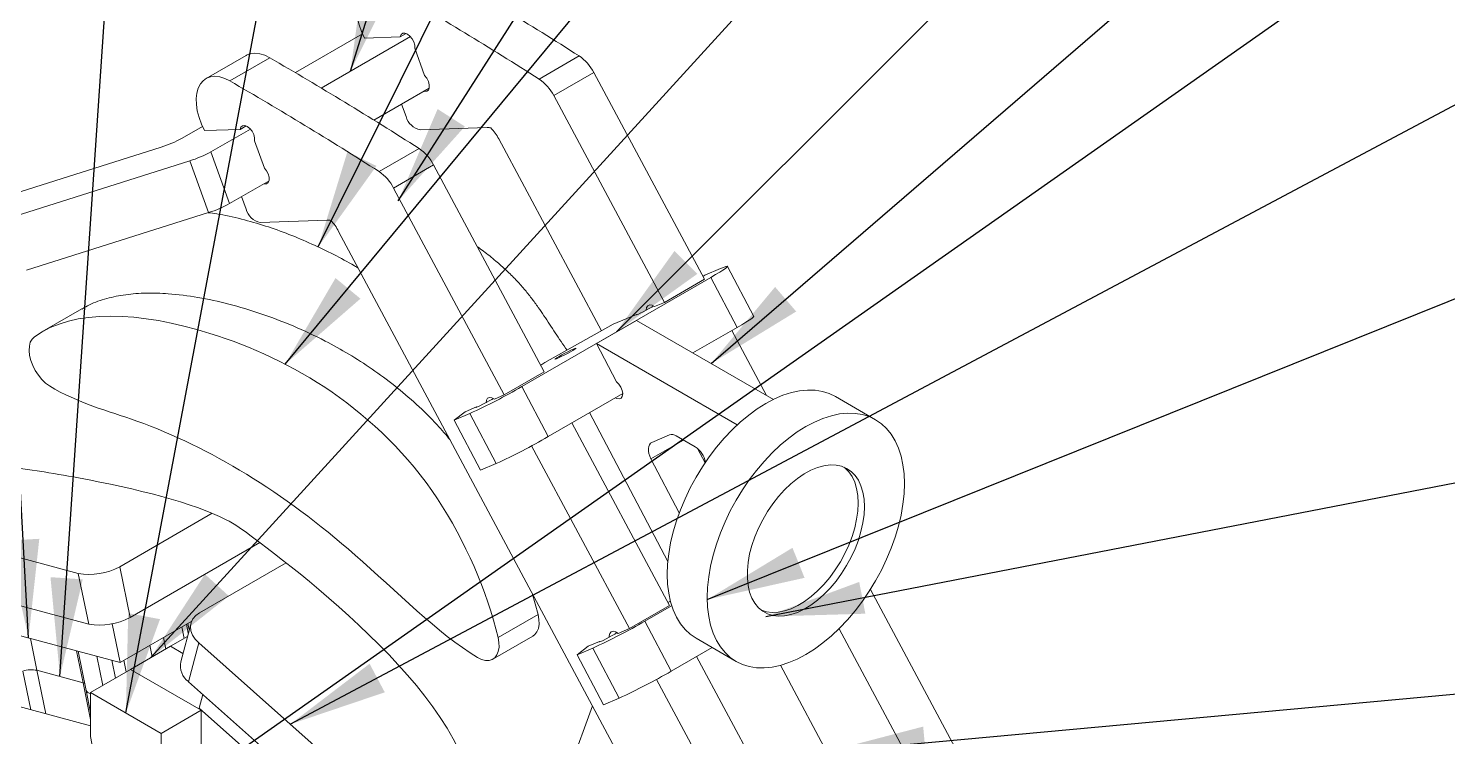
# Model space of a CAD drawing. Header units: millimetres. Extents: x 32 to 249, y 39 to 190.
# Drawn here: x 89.95 to 137.59, y 115.89 to 139.65 of the extents above; entities that cross this region are included whole.
import ezdxf

# ---------------------------------------------------------------- set-up
doc = ezdxf.new("R2010")
doc.units = ezdxf.units.MM
doc.dimstyles.new('SLDDIMSTYLE0', dxfattribs={"dimtxt": 0, "dimasz": 3.302, "dimexe": 0, "dimexo": 0.0625, "dimgap": 0, "dimtad": 0, "dimtih": 1, "dimtoh": 1, "dimdec": 0, "dimrnd": 1e-09, "dimzin": 0, "dimdsep": 46, "dimtxsty": 'Standard', "dimsah": 1, "dimcen": 0.09, "dimadec": 0, "dimazin": 0, "dimtfac": 3.302, "dimtdec": 0, "dimtofl": 0, "dimtmove": 0, "dimatfit": 3, "dimfxl": 1, "dimfrac": 2, "dimtolj": 1, "dimtzin": 0, "dimarcsym": 0})

msp = doc.modelspace()

# ---------------------------------------------------------------- linework, layer by layer
at = {"color": 7, "linetype": 'Continuous', "lineweight": 15}
for p, q in [((98.915, 138.162), (101.169, 139.462)), ((102.778, 139.374), (99.785, 137.646)), ((102.433, 139.362), (101.238, 139.321)), ((102.634, 139.478), (102.433, 139.362)), ((97.26, 138.74), (95.917, 137.965)), ((96.714, 137.886), (98.058, 138.661)), ((103.252, 138.066), (102.92, 138.981)), ((108.44, 138.722), (107.097, 137.946)), ((107.587, 137.393), (108.931, 138.168)), ((112.645, 131.232), (108.931, 138.168)), ((103.407, 137.64), (101.554, 136.57)), ((111.302, 130.456), (107.587, 137.393)), ((102.482, 137.106), (102.633, 136.689)), ((95.111, 135.965), (95.795, 136.36)), ((97.059, 136.26), (95.864, 136.218)), ((97.404, 136.271), (96.079, 135.507)), ((97.259, 136.375), (97.059, 136.26)), ((103.111, 136.244), (105.358, 136.321)), ((97.878, 134.964), (97.546, 135.879)), ((105.741, 135.942), (109.191, 129.501)), ((89.499, 134.11), (94.407, 135.664)), ((96.708, 133.773), (96.079, 135.507)), ((101.723, 134.844), (103.066, 135.62)), ((95.375, 135.205), (89.262, 133.27)), ((96.004, 133.471), (95.375, 135.205)), ((103.557, 135.066), (102.213, 134.29)), ((107.271, 128.13), (103.557, 135.066)), ((98.033, 134.537), (96.708, 133.773)), ((97.108, 134.004), (97.259, 133.587)), ((105.928, 127.354), (102.213, 134.29)), ((96.004, 133.471), (89.891, 131.536)), ((97.737, 133.141), (99.984, 133.219)), ((100.367, 132.84), (122.385, 91.729)), ((113.184, 131.589), (112.659, 131.365)), ((114.305, 129.986), (113.423, 131.665)), ((106.516, 127.633), (112.863, 131.297)), ((111.302, 130.456), (112.645, 131.232)), ((112.659, 131.365), (112.593, 131.33)), ((112.863, 131.297), (113.745, 129.618)), ((91.749, 130.244), (90.406, 129.469)), ((110.367, 130.056), (109.587, 129.723)), ((110.367, 130.056), (110.374, 130.042)), ((110.94, 130.339), (110.939, 130.339)), ((110.974, 130.316), (111.302, 130.456)), ((109.587, 129.723), (107.289, 128.438)), ((109.02, 129.079), (110.364, 129.854)), ((114.959, 127.202), (110.364, 129.854)), ((112.259, 128.76), (113.745, 129.618)), ((114.734, 127.331), (113.565, 129.514)), ((109.02, 129.079), (109.695, 127.795)), ((113.748, 126.35), (109.02, 129.079)), ((107.289, 128.438), (107.151, 128.355)), ((105.928, 127.354), (107.271, 128.13)), ((105.566, 127.237), (105.565, 127.236)), ((105.928, 127.354), (105.6, 127.214)), ((106.516, 127.633), (107.398, 125.954)), ((107.398, 125.954), (109.902, 127.4)), ((118.39, 126.523), (117.046, 127.298)), ((104.612, 126.791), (104.244, 126.507)), ((104.244, 126.507), (104.769, 126.732)), ((104.993, 126.954), (104.612, 126.791)), ((104.769, 126.732), (105.651, 125.052)), ((104.993, 126.954), (105, 126.94)), ((108.793, 126.759), (111.416, 121.764)), ((104.244, 126.507), (105.126, 124.828)), ((111.469, 120.291), (108.191, 126.412)), ((111.47, 126.013), (110.884, 125.762)), ((112.337, 125.613), (111.702, 125.979)), ((110.126, 119.516), (106.844, 125.644)), ((112.416, 125.557), (112.667, 125.078)), ((105.126, 124.828), (105.651, 125.052)), ((110.849, 125.206), (111.8, 123.396)), ((93.02, 121.593), (96.125, 123.385)), ((91.63, 121.368), (85.483, 123.014)), ((93.368, 119.894), (97.718, 122.405)), ((93.02, 121.593), (93.368, 119.894)), ((95.696, 120.048), (98.601, 121.725)), ((85.831, 121.315), (91.978, 119.668)), ((91.978, 119.668), (91.63, 121.368)), ((107.062, 119.99), (106.865, 120.707)), ((107.062, 119.99), (106.865, 120.707)), ((124.961, 108.236), (118.216, 120.831)), ((110.126, 119.516), (111.469, 120.291)), ((110.647, 119.766), (111.546, 120.285)), ((111.418, 120.387), (111.502, 120.436)), ((93.033, 118.377), (86.885, 120.024)), ((93.033, 118.377), (92.767, 119.677)), ((95.435, 119.764), (93.033, 118.377)), ((95.414, 119.701), (95.066, 118.403)), ((95.183, 119.186), (95.104, 119.573)), ((105.719, 119.214), (107.062, 119.99)), ((110.647, 119.766), (111.53, 118.087)), ((94.728, 118.924), (95.293, 119.25)), ((105.545, 118.489), (106.889, 119.264)), ((109.717, 119.381), (109.697, 119.369)), ((110.126, 119.516), (109.751, 119.355)), ((112.366, 119.191), (113.709, 118.416)), ((123.235, 108.175), (117.163, 119.513)), ((91.622, 118.755), (91.89, 117.443)), ((93.384, 118.148), (94.728, 118.924)), ((95.141, 118.685), (94.728, 118.924)), ((95.672, 119.034), (95.325, 117.736)), ((101.82, 113.583), (95.672, 119.034)), ((108.743, 118.924), (108.376, 118.64)), ((108.376, 118.64), (108.901, 118.865)), ((108.376, 118.64), (109.258, 116.961)), ((109.124, 119.087), (108.743, 118.924)), ((108.901, 118.865), (109.783, 117.185)), ((109.124, 119.087), (109.132, 119.073)), ((111.53, 118.087), (112.904, 118.881)), ((92.041, 117.373), (93.384, 118.148)), ((93.241, 118.066), (93.162, 118.452)), ((95.757, 116.778), (93.384, 118.148)), ((125.836, 93.466), (112.385, 118.581)), ((115.198, 118.285), (121.102, 107.261)), ((92.041, 116.258), (85.82, 117.925)), ((91.788, 117.702), (90.239, 118.117)), ((95.325, 117.736), (101.472, 112.286)), ((124.492, 92.691), (111.039, 117.811)), ((91.89, 117.443), (92.041, 116.707)), ((92.041, 117.373), (92.041, 115.901)), ((94.414, 116.003), (92.041, 117.373)), ((95.684, 116.847), (95.808, 117.308)), ((94.414, 116.003), (95.757, 116.778)), ((101.831, 111.396), (95.684, 116.847)), ((95.757, 116.778), (95.76, 116.78)), ((95.757, 115.306), (95.757, 116.778)), ((105.906, 108.805), (108.889, 116.928)), ((109.258, 116.961), (109.783, 117.185)), ((92.041, 115.901), (92.196, 115.081)), ((94.414, 114.531), (94.414, 116.003))]:
    msp.add_line(p, q, dxfattribs=at)
at = {"color": 8, "linetype": 'Continuous', "lineweight": 15}
for p, q in [((110.849, 125.206), (111.945, 125.839)), ((95.26, 119.663), (95.322, 119.359)), ((95.352, 119.473), (95.308, 119.691)), ((90.021, 119.184), (90.239, 118.117)), ((94.485, 119.216), (94.565, 118.829)), ((91.788, 117.702), (91.57, 118.769)), ((94.114, 118.569), (94.035, 118.956)), ((92.449, 117.608), (92.248, 118.587)), ((92.753, 118.452), (92.875, 117.854)), ((90.032, 116.796), (89.767, 118.094)), ((90.239, 118.117), (90.537, 116.661)), ((92.041, 116.468), (91.788, 117.702))]:
    msp.add_line(p, q, dxfattribs=at)
at = {"color": 7, "linetype": 'Continuous', "lineweight": 15, "flags": 128}
for points in [[(102.088, 140.988), (101.917, 141.072), (101.749, 141.123), (101.59, 141.142), (101.442, 141.126), (101.309, 141.077), (101.194, 140.996), (101.1, 140.884), (101.029, 140.744), (100.982, 140.58), (100.962, 140.395), (100.967, 140.194), (100.998, 139.981), (101.055, 139.761), (101.135, 139.539), (101.238, 139.321)], [(102.433, 139.362), (102.462, 139.438), (102.518, 139.482), (102.592, 139.489), (102.677, 139.457), (102.761, 139.391), (102.836, 139.298), (102.891, 139.19), (102.92, 139.08), (102.92, 138.981)], [(98.058, 138.661), (97.886, 138.745), (97.719, 138.797), (97.559, 138.815), (97.412, 138.799), (97.279, 138.75), (97.26, 138.74)], [(96.714, 137.886), (96.543, 137.969), (96.375, 138.021), (96.216, 138.039), (96.068, 138.024), (95.935, 137.975), (95.82, 137.893), (95.726, 137.782), (95.655, 137.642), (95.608, 137.478), (95.588, 137.293), (95.593, 137.092), (95.624, 136.879), (95.681, 136.659), (95.761, 136.437), (95.864, 136.218)], [(103.252, 138.066), (103.326, 137.974), (103.381, 137.866), (103.41, 137.755), (103.41, 137.656), (103.38, 137.58), (103.325, 137.536), (103.25, 137.53), (103.226, 137.536)], [(97.546, 135.879), (97.546, 135.978), (97.517, 136.088), (97.462, 136.196), (97.387, 136.289), (97.303, 136.355), (97.218, 136.387), (97.144, 136.38), (97.088, 136.336), (97.059, 136.26)], [(97.852, 134.433), (97.876, 134.428), (97.951, 134.434), (98.006, 134.478), (98.036, 134.554), (98.036, 134.653), (98.007, 134.763), (97.952, 134.871), (97.878, 134.964)], [(112.863, 131.297), (113.021, 131.389), (113.158, 131.47), (113.269, 131.54), (113.351, 131.596), (113.403, 131.637), (113.423, 131.662), (113.411, 131.669), (113.365, 131.659), (113.289, 131.632), (113.184, 131.589)], [(110.367, 130.056), (110.343, 130.036), (110.357, 130.036), (110.406, 130.055), (110.486, 130.091), (110.585, 130.14), (110.693, 130.196), (110.795, 130.252), (110.881, 130.302), (110.939, 130.339)], [(110.689, 130.194), (110.702, 130.283), (110.743, 130.346), (110.808, 130.374), (110.888, 130.364), (110.974, 130.316)], [(113.745, 129.618), (113.903, 129.709), (114.04, 129.791), (114.151, 129.861), (114.234, 129.917), (114.286, 129.958), (114.305, 129.982), (114.305, 129.986)], [(90.155, 129.307), (90.076, 129.228), (90.019, 129.122), (89.986, 128.992), (89.977, 128.843), (89.994, 128.68), (90.035, 128.509), (90.1, 128.337), (90.185, 128.168), (90.288, 128.011), (90.406, 127.869), (90.533, 127.749), (90.666, 127.653)], [(107.765, 128.642), (107.691, 128.598), (107.642, 128.566), (107.624, 128.549), (107.637, 128.548), (107.68, 128.564), (107.75, 128.594), (107.84, 128.637), (107.942, 128.689), (108.048, 128.745), (108.147, 128.799), (108.231, 128.848), (108.293, 128.886), (108.327, 128.911), (108.33, 128.92), (108.301, 128.913), (108.244, 128.889), (108.163, 128.852), (108.066, 128.804), (107.961, 128.75), (107.858, 128.694), (107.765, 128.642)], [(109.649, 127.253), (109.701, 127.228), (109.782, 127.217), (109.847, 127.244), (109.889, 127.306), (109.903, 127.396), (109.887, 127.503), (109.843, 127.614), (109.776, 127.715), (109.695, 127.795)], [(104.993, 126.954), (104.969, 126.934), (104.983, 126.934), (105.032, 126.953), (105.112, 126.989), (105.211, 127.038), (105.318, 127.094), (105.421, 127.15), (105.507, 127.199), (105.565, 127.236)], [(105.6, 127.214), (105.514, 127.261), (105.434, 127.272), (105.369, 127.243), (105.328, 127.18), (105.315, 127.092)], [(117.046, 127.298), (116.833, 127.401), (116.604, 127.471), (116.361, 127.51), (116.105, 127.516), (115.838, 127.49), (115.563, 127.431), (115.281, 127.34), (114.994, 127.219), (114.706, 127.067), (114.418, 126.885), (114.131, 126.677), (113.849, 126.442), (113.574, 126.183), (113.307, 125.901), (113.051, 125.599), (112.808, 125.28), (112.579, 124.944), (112.366, 124.596), (112.171, 124.238), (111.995, 123.872), (111.84, 123.501), (111.706, 123.128), (111.596, 122.757), (111.509, 122.388), (111.447, 122.027), (111.409, 121.675), (111.396, 121.334), (111.409, 121.008), (111.447, 120.7), (111.509, 120.41), (111.596, 120.142), (111.706, 119.898), (111.84, 119.679), (111.995, 119.488), (112.171, 119.325), (112.366, 119.191), (112.366, 119.191)], [(119.359, 124.38), (119.346, 124.706), (119.309, 125.014), (119.246, 125.304), (119.159, 125.572), (119.049, 125.816), (118.916, 126.035), (118.761, 126.226), (118.585, 126.389), (118.39, 126.523), (118.177, 126.625), (117.948, 126.696), (117.704, 126.734), (117.448, 126.74), (117.181, 126.714), (116.906, 126.655), (116.624, 126.565), (116.338, 126.443), (116.049, 126.291), (115.761, 126.11), (115.475, 125.901), (115.193, 125.666), (114.918, 125.407), (114.651, 125.125), (114.395, 124.824), (114.151, 124.504), (113.922, 124.169), (113.709, 123.821), (113.514, 123.462), (113.338, 123.096), (113.183, 122.725), (113.05, 122.353), (112.939, 121.981), (112.853, 121.613), (112.79, 121.251), (112.752, 120.899), (112.74, 120.559), (112.752, 120.233), (112.79, 119.924), (112.853, 119.635), (112.939, 119.367), (113.05, 119.122), (113.183, 118.904), (113.338, 118.712), (113.514, 118.549), (113.709, 118.416), (113.922, 118.313), (114.151, 118.243), (114.395, 118.204), (114.651, 118.198), (114.918, 118.224), (115.193, 118.283), (115.475, 118.374), (115.761, 118.495), (116.049, 118.647), (116.338, 118.828), (116.624, 119.037), (116.906, 119.272), (117.181, 119.531), (117.448, 119.813), (117.704, 120.115), (117.948, 120.434), (118.177, 120.77), (118.39, 121.118), (118.585, 121.476), (118.761, 121.842), (118.916, 122.213), (119.049, 122.586), (119.159, 122.957), (119.246, 123.325), (119.309, 123.687), (119.346, 124.039), (119.359, 124.38)], [(110.884, 125.762), (110.836, 125.732), (110.799, 125.685), (110.775, 125.624), (110.763, 125.552), (110.765, 125.471), (110.781, 125.384), (110.809, 125.295), (110.849, 125.206)], [(118.016, 123.604), (118.003, 123.856), (117.964, 124.089), (117.901, 124.301), (117.814, 124.489), (117.703, 124.651), (117.572, 124.785), (117.42, 124.888), (117.25, 124.96), (117.065, 124.999), (116.866, 125.006), (116.657, 124.979), (116.44, 124.92), (116.218, 124.828), (115.993, 124.706), (115.77, 124.555), (115.55, 124.376), (115.336, 124.173), (115.132, 123.947), (114.94, 123.703), (114.762, 123.442), (114.601, 123.168), (114.459, 122.885), (114.338, 122.597), (114.238, 122.307), (114.163, 122.02), (114.112, 121.738), (114.087, 121.466), (114.087, 121.206), (114.112, 120.964), (114.163, 120.741), (114.238, 120.54), (114.338, 120.364), (114.459, 120.216), (114.601, 120.098), (114.762, 120.01), (114.94, 119.954), (115.132, 119.932), (115.336, 119.942), (115.55, 119.985), (115.77, 120.06), (115.993, 120.167), (116.218, 120.304), (116.44, 120.469), (116.657, 120.661), (116.866, 120.875), (117.065, 121.111), (117.25, 121.364), (117.42, 121.632), (117.572, 121.911), (117.703, 122.197), (117.814, 122.486), (117.901, 122.775), (117.964, 123.06), (118.003, 123.338), (118.016, 123.604)], [(117.803, 123.727), (117.791, 123.978), (117.752, 124.211), (117.689, 124.424), (117.602, 124.612), (117.491, 124.774), (117.359, 124.907), (117.329, 124.931)], [(114.557, 120.129), (114.728, 120.077), (114.92, 120.054), (115.124, 120.064), (115.338, 120.107), (115.558, 120.183), (115.781, 120.29), (116.006, 120.427), (116.228, 120.592), (116.445, 120.783), (116.654, 120.998), (116.853, 121.234), (117.038, 121.487), (117.208, 121.754), (117.359, 122.033), (117.491, 122.319), (117.602, 122.608), (117.689, 122.898), (117.752, 123.183), (117.791, 123.46), (117.803, 123.727)], [(95.696, 120.048), (95.572, 119.957), (95.478, 119.846), (95.419, 119.719), (95.397, 119.582), (95.412, 119.439), (95.465, 119.297), (95.553, 119.16), (95.672, 119.034)], [(106.889, 119.264), (106.955, 119.315), (107.025, 119.407), (107.072, 119.525), (107.094, 119.665), (107.091, 119.822), (107.062, 119.99)], [(106.889, 119.264), (106.955, 119.315), (107.025, 119.407), (107.072, 119.525), (107.094, 119.665), (107.091, 119.822), (107.062, 119.99)], [(105.031, 118.547), (105.165, 118.481), (105.294, 118.447), (105.415, 118.445), (105.522, 118.477), (105.612, 118.539), (105.682, 118.632), (105.728, 118.75), (105.751, 118.89), (105.747, 119.047), (105.719, 119.214)], [(109.697, 119.369), (109.639, 119.332), (109.553, 119.283), (109.45, 119.227), (109.343, 119.171), (109.243, 119.122), (109.164, 119.086), (109.115, 119.067), (109.101, 119.067), (109.124, 119.087)], [(109.751, 119.355), (109.665, 119.411), (109.583, 119.43), (109.513, 119.411), (109.466, 119.356), (109.446, 119.271), (109.447, 119.225)], [(91.788, 117.702), (91.83, 117.688), (91.841, 117.684)], [(91.841, 117.684), (91.83, 117.688), (91.788, 117.702)]]:
    msp.add_lwpolyline(points, dxfattribs=at)
at = {"color": 7, "linetype": 'Continuous', "lineweight": 15}
for centre, radius, start, end in [((36.532, 25.952), 133.746, 57.476, 59.98662), ((35.188, 25.176), 133.746, 57.476, 59.98662), ((31.158, 22.849), 133.746, 57.476, 59.98662), ((107.598, 137.482), 1.499, 27.2339, 55.7915), ((29.814, 22.074), 133.746, 57.476, 59.98662), ((106.254, 136.706), 1.499, 27.2339, 55.7915), ((103.227, 136.846), 0.614, 194.8385, 259.1756), ((105.372, 135.834), 0.487, 77.7042, 91.6279), ((104.274, 135.162), 1.662, 28.0185, 43.6987), ((93.317, 139.181), 3.683, 287.2267, 299.1632), ((94.285, 138.722), 3.683, 287.2267, 299.1632), ((102.224, 134.38), 1.499, 27.2339, 55.7915), ((100.88, 133.604), 1.499, 27.2339, 55.7915), ((94.914, 136.988), 3.683, 287.2267, 299.1632), ((97.853, 133.744), 0.614, 194.8385, 259.1756), ((99.998, 132.731), 0.487, 77.7042, 91.6279), ((98.9, 132.059), 1.662, 28.0185, 43.6987), ((97.167, 143.599), 18.501, 294.2626, 300.3517), ((98.049, 141.919), 18.501, 294.2626, 300.3517), ((111.552, 125.762), 0.264, 55.3522, 108.1331), ((111.919, 124.96), 0.775, 10.3155, 57.3517), ((92.013, 123.407), 2.075, 259.3657, 299.042), ((92.361, 121.708), 2.075, 259.3657, 299.042), ((101.299, 135.732), 18.501, 294.2626, 300.3517), ((95.726, 118.276), 0.672, 169.043, 233.3735), ((90.048, 117.168), 0.968, 78.6235, 106.908), ((102.181, 134.053), 18.501, 294.2626, 300.3517), ((92.061, 117.524), 0.189, 205.1343, 263.8969)]:
    msp.add_arc(centre, radius, start, end, dxfattribs=at)
for points, knots in [([(101.027, 131.608), (100.984, 131.633), (100.71, 131.797), (100.189, 132.071), (99.456, 132.428), (98.69, 132.75), (97.899, 133.032), (97.092, 133.26), (96.449, 133.407), (96.083, 133.453), (95.985, 133.465)], [0, 0, 0, 0, 0.02527, 0.159461, 0.303168, 0.453436, 0.609492, 0.771248, 0.938715, 1, 1, 1, 1]), ([(108.034, 128.855), (107.967, 128.95), (107.765, 129.235), (107.453, 129.722), (107.127, 130.211), (106.841, 130.603), (106.591, 130.914), (106.311, 131.226), (105.994, 131.541), (105.63, 131.862), (105.303, 132.124), (105.096, 132.269), (105.029, 132.317)], [0, 0, 0, 0, 0.072872, 0.218399, 0.358634, 0.438702, 0.52212, 0.611262, 0.708788, 0.81755, 0.940482, 1, 1, 1, 1]), ([(104.114, 125.844), (103.969, 126.014), (103.606, 126.443), (102.978, 127.05), (102.246, 127.675), (101.487, 128.234), (100.707, 128.733), (99.82, 129.224), (98.831, 129.685), (97.751, 130.092), (96.686, 130.411), (95.648, 130.638), (94.723, 130.756), (93.915, 130.78), (93.222, 130.731), (92.584, 130.599), (92.092, 130.439), (91.838, 130.283), (91.756, 130.232)], [0, 0, 0, 0, 0.036984, 0.092822, 0.14953, 0.207324, 0.266261, 0.326267, 0.408264, 0.491204, 0.574243, 0.656491, 0.737138, 0.798921, 0.858996, 0.917161, 0.973319, 1, 1, 1, 1]), ([(104.114, 125.844), (103.969, 126.014), (103.606, 126.443), (102.978, 127.05), (102.246, 127.675), (101.487, 128.234), (100.707, 128.733), (99.82, 129.224), (98.831, 129.685), (97.751, 130.092), (96.686, 130.411), (95.648, 130.638), (94.723, 130.756), (93.915, 130.78), (93.222, 130.731), (92.584, 130.599), (92.092, 130.439), (91.838, 130.283), (91.756, 130.232)], [0, 0, 0, 0, 0.036984, 0.092822, 0.14953, 0.207324, 0.266261, 0.326267, 0.408264, 0.491204, 0.574243, 0.656491, 0.737138, 0.798921, 0.858996, 0.917161, 0.973319, 1, 1, 1, 1]), ([(105.719, 119.214), (105.349, 120.766), (103.077, 126.043), (96.274, 130.041), (91.467, 130.253), (90.155, 129.307)], [0.1135382, 0.1135382, 0.1135382, 0.1135382, 0.2845916, 0.6467764, 0.9588749, 0.9588749, 0.9588749, 0.9588749]), ([(90.666, 127.653), (91.619, 127.076), (95.048, 126.21), (99.923, 123.229), (103.679, 119.359), (105.031, 118.547)], [0.0521207, 0.0521207, 0.0521207, 0.0521207, 0.2230752, 0.645815, 0.888766, 0.888766, 0.888766, 0.888766]), ([(86.951, 124.91), (87.098, 125.176), (88.957, 125.032), (93.119, 124.327), (96.125, 123.569), (98.423, 121.914), (105.986, 116.035), (104.648, 112.798)], [0.1070284, 0.1070284, 0.1070284, 0.1070284, 0.3079797, 0.3573439, 0.5736338, 0.640603, 1, 1, 1, 1])]:
    msp.add_open_spline(points, degree=3, knots=knots, dxfattribs=at)

# ---------------------------------------------------------------- leaders
at = {"color": 7, "linetype": 'Continuous', "lineweight": 0}
for points in [[(94.056, 118.536), (152.103, 182.125)], [(98.574, 128.385), (143.005, 181.986)], [(102.371, 133.866), (132.87, 181.661)], [(93.227, 116.688), (105.34, 181.042)], [(99.684, 132.315), (124.028, 181.426)], [(100.763, 138.21), (114.103, 181.165)], [(89.959, 119.201), (86.566, 180.972)], [(91.014, 117.91), (95.281, 180.975)], [(109.689, 129.465), (155.923, 175.653)], [(112.871, 128.407), (155.7, 165.313)], [(91.557, 111.576), (155.43, 156.403)], [(98.746, 116.309), (155.144, 146.289)], [(112.74, 120.491), (154.945, 137.459)], [(114.703, 119.919), (154.706, 127.688)], [(116.75, 115.387), (154.644, 118.87)]]:
    msp.add_leader(points, dimstyle='SLDDIMSTYLE0', dxfattribs=at)

doc.saveas('drawing.dxf')
